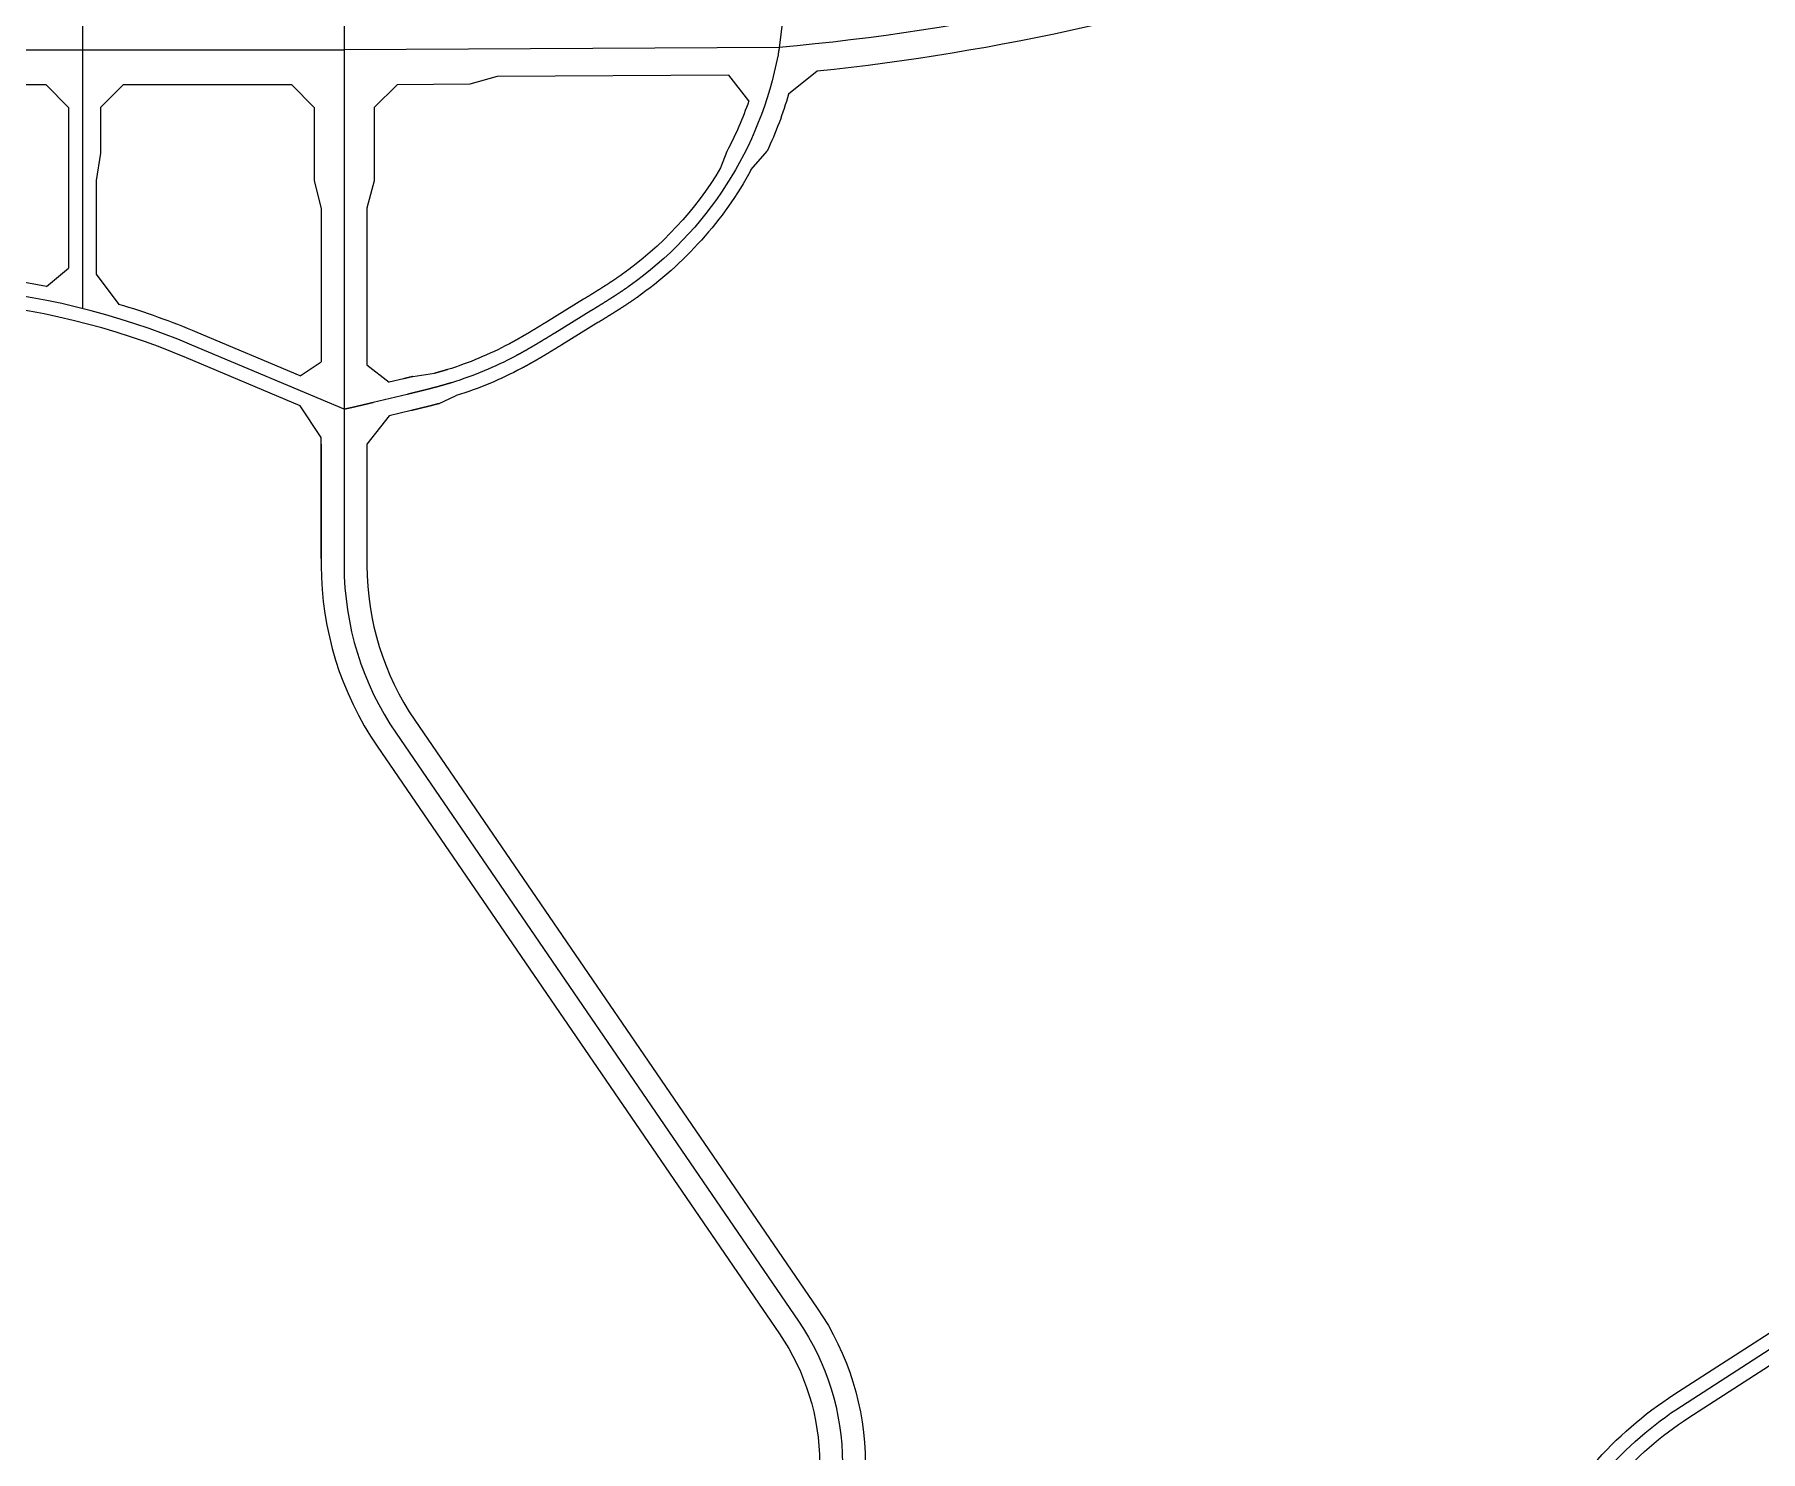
# Model space of a CAD drawing. Extents: x 529262 to 576451, y 2694391 to 2717535.
# Drawn here: x 546315 to 548202, y 2704258 to 2705808 of the extents above; entities that cross this region are included whole.
import ezdxf

# ---------------------------------------------------------------- set-up
doc = ezdxf.new("R2010")
doc.units = 0
doc.layers.add('RD-中线', color=40, linetype='Continuous')
doc.layers.add('RD-红线', color=7, linetype='Continuous')

msp = doc.modelspace()

# ---------------------------------------------------------------- linework, layer by layer
at = {"layer": 'RD-中线'}
for points in [[(546367.082, 2706527.547), (546367.082, 2706175.904), (546367.082, 2705507.959)], [(546653.356, 2706524.411), (546653.356, 2705790.904)], [(547176.882, 2706181.884), (547129.273, 2705793.327)], [(547129.318, 2705793.597), (546653.356, 2705790.904)], [(546653.356, 2705790.904), (546653.356, 2705397.686)]]:
    msp.add_lwpolyline(points, dxfattribs=at)
for points in [[(548144.66, 2706069.424), (547740.081, 2705926.495, -0.06275155), (547129.318, 2705793.597, -0.06275155)], [(543564.371, 2705708.936), (544167.597, 2705789.526, -0.02417681), (544196.076, 2705790.904), (546653.356, 2705790.904)], [(547129.318, 2705793.597, -0.00018227), (547129.26, 2705793.254, -0.00029513), (547129.167, 2705792.706, -0.00029898), (547129.074, 2705792.158, -0.00030284), (547128.979, 2705791.611, -0.0003067), (547128.884, 2705791.064, -0.00031056), (547128.789, 2705790.516, -0.00031442), (547128.692, 2705789.969, -0.00031828), (547128.595, 2705789.422, -0.00032213), (547128.497, 2705788.875, -0.00032599), (547128.399, 2705788.329, -0.00032985), (547128.3, 2705787.782, -0.00033371), (547128.2, 2705787.235, -0.00033757), (547128.099, 2705786.689, -0.00034142), (547127.998, 2705786.143, -0.00034528), (547127.896, 2705785.597, -0.19524661), (546965.188, 2705532.454, -0.00034528), (546964.734, 2705532.135, -0.00034142), (546964.279, 2705531.816, -0.00033757), (546963.824, 2705531.497, -0.00033371), (546963.369, 2705531.179, -0.00032985), (546962.912, 2705530.862, -0.00032599), (546962.456, 2705530.545, -0.00032213), (546961.999, 2705530.229, -0.00031828), (546961.542, 2705529.914, -0.00031442), (546961.084, 2705529.599, -0.00031056), (546960.626, 2705529.285, -0.0003067), (546960.168, 2705528.971, -0.00030284), (546959.709, 2705528.658, -0.00029898), (546959.25, 2705528.345, -0.00029513), (546958.79, 2705528.033, -0.00029127), (546958.33, 2705527.721, -0.00028741), (546957.87, 2705527.41, -0.00028355), (546957.409, 2705527.1, -0.00027969), (546956.948, 2705526.79, -0.00027584), (546956.487, 2705526.48, -0.00027198), (546956.025, 2705526.171, -0.00026812), (546955.563, 2705525.863, -0.00026426), (546955.1, 2705525.555, -0.0002604), (546954.638, 2705525.247, -0.00025654), (546954.175, 2705524.94, -0.00025269), (546953.711, 2705524.634, -0.00024883), (546953.248, 2705524.328, -0.00024497), (546952.784, 2705524.022, -0.00024111), (546952.32, 2705523.717, -0.00023725), (546951.855, 2705523.412, -0.00023339), (546951.39, 2705523.108, -0.00022954), (546950.925, 2705522.804, -0.00022568), (546950.46, 2705522.501, -0.00022182), (546949.994, 2705522.198, -0.00021796), (546949.528, 2705521.895, -0.0002141), (546949.062, 2705521.593, -0.00021024), (546948.596, 2705521.291, -0.00020639), (546948.129, 2705520.99, -0.00020253), (546947.662, 2705520.688, -0.00019867), (546947.195, 2705520.388, -0.00019481), (546946.727, 2705520.088, -0.00019095), (546946.26, 2705519.788, -0.00018709), (546945.792, 2705519.488, -0.00018324), (546945.324, 2705519.189, -0.00017938), (546944.856, 2705518.89, -0.00017552), (546944.387, 2705518.591, -0.00017166), (546943.918, 2705518.293, -0.0001678), (546943.449, 2705517.995, -0.00016394), (546942.98, 2705517.698, -0.00016008), (546942.511, 2705517.4, -0.00015623), (546942.042, 2705517.103, -0.00015237), (546941.572, 2705516.807, -0.00014851), (546941.102, 2705516.51, -0.00014465), (546940.632, 2705516.214, -0.00014079), (546940.162, 2705515.918, -0.00013693), (546939.691, 2705515.622, -0.00013307), (546939.221, 2705515.327, -0.00012922), (546938.75, 2705515.032, -0.00012536), (546938.279, 2705514.737, -0.0001215), (546937.808, 2705514.442, -0.00011764), (546937.337, 2705514.148, -0.00011378), (546936.866, 2705513.854, -0.00010992), (546936.395, 2705513.56, -0.00010606), (546935.923, 2705513.266, -0.0001022), (546935.451, 2705512.972, -0.00009834), (546934.98, 2705512.679, -0.00009448), (546934.508, 2705512.386, -0.00009062), (546934.036, 2705512.093, -0.00008676), (546933.564, 2705511.8, -0.0000829), (546933.092, 2705511.507, -0.00007904), (546932.619, 2705511.214, -0.00007518), (546932.147, 2705510.922, -0.00007132), (546931.675, 2705510.63, -0.00006746), (546931.202, 2705510.338, -0.0000636), (546930.729, 2705510.046, -0.00005974), (546930.257, 2705509.754, -0.00005587), (546929.784, 2705509.462, -0.00005201), (546929.311, 2705509.17, -0.00004815), (546928.838, 2705508.878, -0.00004428), (546928.365, 2705508.587, -0.00004042), (546927.892, 2705508.295, -0.00003655), (546927.419, 2705508.004, -0.00003268), (546926.946, 2705507.713, -0.00002881), (546926.473, 2705507.422, -0.00002493), (546926, 2705507.13, -0.00002104), (546925.527, 2705506.839, -0.00001715), (546925.054, 2705506.548, -0.00001323), (546924.581, 2705506.257, -0.00000926), (546924.107, 2705505.966, -0.00000514), (546923.634, 2705505.675), (546923.161, 2705505.384), (546883.771, 2705481.158), (546883.298, 2705480.867, -0.00000514), (546882.825, 2705480.576, -0.00000926), (546882.352, 2705480.285, -0.00001323), (546881.878, 2705479.994, -0.00001715), (546881.405, 2705479.703, -0.00002104), (546880.932, 2705479.412, -0.00002493), (546880.459, 2705479.121, -0.00002881), (546879.985, 2705478.831, -0.00003268), (546879.512, 2705478.54, -0.00003655), (546879.038, 2705478.249, -0.00004042), (546878.565, 2705477.959, -0.00004428), (546878.091, 2705477.668, -0.00004815), (546877.618, 2705477.377, -0.00005201), (546877.144, 2705477.087, -0.00005587), (546876.671, 2705476.797, -0.00005974), (546876.197, 2705476.507, -0.0000636), (546875.723, 2705476.217, -0.00006746), (546875.249, 2705475.927, -0.00007132), (546874.775, 2705475.637, -0.00007518), (546874.301, 2705475.347, -0.00007904), (546873.827, 2705475.058, -0.0000829), (546873.353, 2705474.768, -0.00008676), (546872.878, 2705474.479, -0.00009062), (546872.404, 2705474.19, -0.00009448), (546871.929, 2705473.901, -0.00009834), (546871.455, 2705473.613, -0.0001022), (546870.98, 2705473.324, -0.00010606), (546870.505, 2705473.036, -0.00010992), (546870.03, 2705472.748, -0.00011378), (546869.555, 2705472.46, -0.00011764), (546869.079, 2705472.172, -0.0001215), (546868.604, 2705471.885, -0.00012536), (546868.128, 2705471.598, -0.00012922), (546867.653, 2705471.311, -0.00013307), (546867.177, 2705471.024, -0.00013693), (546866.701, 2705470.738, -0.00014079), (546866.225, 2705470.452, -0.00014465), (546865.748, 2705470.166, -0.00014851), (546865.272, 2705469.88, -0.00015237), (546864.795, 2705469.595, -0.00015623), (546864.318, 2705469.31, -0.00016008), (546863.841, 2705469.025, -0.00016394), (546863.364, 2705468.741, -0.0001678), (546862.886, 2705468.456, -0.00017166), (546862.409, 2705468.173, -0.00017552), (546861.931, 2705467.889, -0.00017938), (546861.453, 2705467.606, -0.00018324), (546860.975, 2705467.323, -0.00018709), (546860.496, 2705467.041, -0.00019095), (546860.018, 2705466.759, -0.00019481), (546859.539, 2705466.477, -0.00019867), (546859.06, 2705466.196, -0.00020253), (546858.58, 2705465.915, -0.00020639), (546858.101, 2705465.635, -0.00021024), (546857.621, 2705465.354, -0.0002141), (546857.141, 2705465.075, -0.00021796), (546856.661, 2705464.795, -0.00022182), (546856.18, 2705464.517, -0.00022568), (546855.7, 2705464.238, -0.00022954), (546855.219, 2705463.96, -0.00023339), (546854.737, 2705463.683, -0.00023725), (546854.256, 2705463.405, -0.00024111), (546853.774, 2705463.129, -0.00024497), (546853.292, 2705462.853, -0.00024883), (546852.81, 2705462.577, -0.00025269), (546852.327, 2705462.302, -0.00025654), (546851.844, 2705462.027, -0.0002604), (546851.361, 2705461.753, -0.00026426), (546850.878, 2705461.479, -0.00026812), (546850.394, 2705461.206, -0.00027198), (546849.91, 2705460.933, -0.00027584), (546849.426, 2705460.661, -0.00027969), (546848.941, 2705460.389, -0.00028355), (546848.456, 2705460.118, -0.00028741), (546847.971, 2705459.848, -0.00029127), (546847.485, 2705459.578, -0.00029513), (546846.999, 2705459.308, -0.00029898), (546846.513, 2705459.04, -0.00030284), (546846.027, 2705458.771, -0.0003067), (546845.54, 2705458.504, -0.00031056), (546845.053, 2705458.237, -0.00031442), (546844.565, 2705457.97, -0.00031828), (546844.077, 2705457.705, -0.00032213), (546843.589, 2705457.439, -0.00032599), (546843.101, 2705457.175, -0.00032985), (546842.612, 2705456.911, -0.00033371), (546842.123, 2705456.648, -0.00033757), (546841.633, 2705456.385, -0.00034142), (546841.143, 2705456.123, -0.00034528), (546840.653, 2705455.862, -0.04742351), (546770.749, 2705426.791, -0.00034528), (546770.218, 2705426.627, -0.00034142), (546769.687, 2705426.465, -0.00033757), (546769.156, 2705426.303, -0.00033371), (546768.624, 2705426.141, -0.00032985), (546768.092, 2705425.981, -0.00032599), (546767.56, 2705425.821, -0.00032213), (546767.028, 2705425.662, -0.00031828), (546766.496, 2705425.503, -0.00031442), (546765.963, 2705425.345, -0.00031056), (546765.43, 2705425.188, -0.0003067), (546764.897, 2705425.031, -0.00030284), (546764.364, 2705424.876, -0.00029898), (546763.83, 2705424.72, -0.00029513), (546763.297, 2705424.566, -0.00029127), (546762.763, 2705424.412, -0.00028741), (546762.229, 2705424.258, -0.00028355), (546761.695, 2705424.106, -0.00027969), (546761.161, 2705423.954, -0.00027584), (546760.626, 2705423.802, -0.00027198), (546760.091, 2705423.651, -0.00026812), (546759.557, 2705423.501, -0.00026426), (546759.022, 2705423.351, -0.0002604), (546758.486, 2705423.202, -0.00025654), (546757.951, 2705423.053, -0.00025269), (546757.416, 2705422.905, -0.00024883), (546756.88, 2705422.757, -0.00024497), (546756.344, 2705422.61, -0.00024111), (546755.809, 2705422.463, -0.00023725), (546755.273, 2705422.317, -0.00023339), (546754.736, 2705422.172, -0.00022954), (546754.2, 2705422.027, -0.00022568), (546753.664, 2705421.882, -0.00022182), (546753.127, 2705421.738, -0.00021796), (546752.59, 2705421.595, -0.0002141), (546752.054, 2705421.451, -0.00021024), (546751.517, 2705421.309, -0.00020639), (546750.98, 2705421.166, -0.00020253), (546750.443, 2705421.025, -0.00019867), (546749.905, 2705420.883, -0.00019481), (546749.368, 2705420.742, -0.00019095), (546748.83, 2705420.602, -0.00018709), (546748.293, 2705420.462, -0.00018324), (546747.755, 2705420.322, -0.00017938), (546747.217, 2705420.183, -0.00017552), (546746.679, 2705420.044, -0.00017166), (546746.141, 2705419.905, -0.0001678), (546745.603, 2705419.767, -0.00016394), (546745.065, 2705419.629, -0.00016008), (546744.527, 2705419.491, -0.00015623), (546743.989, 2705419.354, -0.00015237), (546743.45, 2705419.217, -0.00014851), (546742.912, 2705419.081, -0.00014465), (546742.373, 2705418.945, -0.00014079), (546741.834, 2705418.809, -0.00013693), (546741.296, 2705418.673, -0.00013307), (546740.757, 2705418.538, -0.00012922), (546740.218, 2705418.403, -0.00012536), (546739.679, 2705418.268, -0.0001215), (546739.14, 2705418.134, -0.00011764), (546738.601, 2705417.999, -0.00011378), (546738.062, 2705417.865, -0.00010992), (546737.522, 2705417.732, -0.00010606), (546736.983, 2705417.598, -0.0001022), (546736.444, 2705417.465, -0.00009834), (546735.904, 2705417.332, -0.00009448), (546735.365, 2705417.199, -0.00009062), (546734.826, 2705417.066, -0.00008676), (546734.286, 2705416.934, -0.0000829), (546733.746, 2705416.802, -0.00007904), (546733.207, 2705416.669, -0.00007518), (546732.667, 2705416.538, -0.00007132), (546732.127, 2705416.406, -0.00006746), (546731.588, 2705416.274, -0.0000636), (546731.048, 2705416.143, -0.00005974), (546730.508, 2705416.011, -0.00005587), (546729.968, 2705415.88, -0.00005201), (546729.428, 2705415.749, -0.00004815), (546728.889, 2705415.618, -0.00004428), (546728.349, 2705415.487, -0.00004042), (546727.809, 2705415.356, -0.00003655), (546727.269, 2705415.226, -0.00003268), (546726.729, 2705415.095, -0.00002881), (546726.189, 2705414.964, -0.00002493), (546725.649, 2705414.834, -0.00002104), (546725.109, 2705414.703, -0.00001715), (546724.569, 2705414.573, -0.00001323), (546724.029, 2705414.442, -0.00000926), (546723.489, 2705414.312, -0.00000514), (546722.949, 2705414.182), (546722.409, 2705414.051), (546685.283, 2705405.09), (546684.743, 2705404.96, -0.00000514), (546684.203, 2705404.83, -0.00000926), (546683.663, 2705404.699, -0.00001323), (546683.123, 2705404.569, -0.00001715), (546682.583, 2705404.439, -0.00002104), (546682.043, 2705404.309, -0.00002493), (546681.503, 2705404.178, -0.00002881), (546680.963, 2705404.048, -0.00003268), (546680.423, 2705403.918, -0.00003655), (546679.883, 2705403.788, -0.00004042), (546679.342, 2705403.658, -0.00004428), (546678.802, 2705403.529, -0.00004815), (546678.262, 2705403.399, -0.00005201), (546677.722, 2705403.269, -0.00005587), (546677.182, 2705403.14, -0.00005974), (546676.641, 2705403.01, -0.0000636), (546676.101, 2705402.881, -0.00006746), (546675.561, 2705402.752, -0.00007132), (546675.02, 2705402.623, -0.00007518), (546674.48, 2705402.494, -0.00007904), (546673.939, 2705402.366, -0.0000829), (546673.399, 2705402.237, -0.00008676), (546672.858, 2705402.109, -0.00009062), (546672.318, 2705401.981, -0.00009448), (546671.777, 2705401.853, -0.00009834), (546671.236, 2705401.726, -0.0001022), (546670.696, 2705401.598, -0.00010606), (546670.155, 2705401.471, -0.00010992), (546669.614, 2705401.344, -0.00011378), (546669.073, 2705401.217, -0.00011764), (546668.532, 2705401.091, -0.0001215), (546667.991, 2705400.965, -0.00012536), (546667.45, 2705400.839, -0.00012922), (546666.909, 2705400.713, -0.00013307), (546666.368, 2705400.588, -0.00013693), (546665.826, 2705400.463, -0.00014079), (546665.285, 2705400.338, -0.00014465), (546664.743, 2705400.213, -0.00014851), (546664.202, 2705400.089, -0.00015237), (546663.66, 2705399.965, -0.00015623), (546663.119, 2705399.842, -0.00016008), (546662.577, 2705399.719, -0.00016394), (546662.035, 2705399.596, -0.0001678), (546661.493, 2705399.473, -0.00017166), (546660.951, 2705399.351, -0.00017552), (546660.409, 2705399.23, -0.00017938), (546659.867, 2705399.108, -0.00018324), (546659.325, 2705398.987, -0.00018709), (546658.783, 2705398.867, -0.00019095), (546658.24, 2705398.747, -0.00019481), (546657.698, 2705398.627, -0.00019867), (546657.155, 2705398.508, -0.00020253), (546656.612, 2705398.389, -0.00020639), (546656.07, 2705398.27, -0.00021024), (546655.527, 2705398.152, -0.0002141), (546654.984, 2705398.035, -0.00021796), (546654.441, 2705397.918, -0.00022182), (546653.897, 2705397.801, -0.00022483), (546653.356, 2705397.686)], [(546653.356, 2705397.686), (546486.795, 2705467.962, 0.16263704), (545967.082, 2705507.959, 0.00236721), (545967.082, 2705507.959)], [(546653.356, 2705397.686), (546653.356, 2705226.881, 0.15117195), (546710.148, 2705043.334), (547150.233, 2704400.263, -0.15117195), (547198.288, 2704244.953), (547198.288, 2703942.826)]]:
    msp.add_lwpolyline(points, format="xyb", dxfattribs=at)
at = {"layer": 'RD-中线', "linetype": 'Continuous', "ltscale": 100}
msp.add_lwpolyline([(547195.315, 2703903.002, 0.09217818), (547323.155, 2703908.6), (547745.167, 2704006.34, 0.15839836), (547930.517, 2704117.893), (548030.767, 2704233.393, -0.07075812), (548115.851, 2704307.22), (548302.596, 2704427.817, 0.12465263), (548436.374, 2704571.6), (548578.06, 2704830.128, -0.18105272), (548684.304, 2704921.676), (548868.67, 2704989.603)], format="xyb", dxfattribs=at)
at = {"layer": 'RD-红线'}
for points in [[(548005.221, 2705988.346), (547750.074, 2705898.208, -0.05888072), (547170.837, 2705767.481, -0.05888072)], [(547095.984, 2705735.136), (547074.09, 2705763.284, 0.50830298)], [(547170.837, 2705767.481), (547139.512, 2705742.56, 0.31035008)], [(547095.984, 2705735.136, -0.03948768), (547071.953, 2705679.893)], [(547139.485, 2705742.567, -0.03957708), (547116.018, 2705680.257)], [(547065.132, 2705661.724, -0.10479371), (546956.548, 2705544.716, -0.00034528), (546956.11, 2705544.408, -0.00034142), (546955.672, 2705544.1, -0.00033757), (546955.234, 2705543.794, -0.00033371), (546954.794, 2705543.487, -0.00032985), (546954.355, 2705543.181, -0.00032599), (546953.914, 2705542.876, -0.00032213), (546953.473, 2705542.571, -0.00031828), (546953.032, 2705542.266, -0.00031442), (546952.59, 2705541.962, -0.00031056), (546952.147, 2705541.658, -0.0003067), (546951.704, 2705541.355, -0.00030284), (546951.26, 2705541.052, -0.00029898), (546950.815, 2705540.749, -0.00029513), (546950.37, 2705540.447, -0.00029127), (546949.925, 2705540.145, -0.00028741), (546949.479, 2705539.844, -0.00028355), (546949.032, 2705539.543, -0.00027969), (546948.585, 2705539.242, -0.00027584), (546948.138, 2705538.942, -0.00027198), (546947.689, 2705538.642, -0.00026812), (546947.241, 2705538.343, -0.00026426), (546946.792, 2705538.043, -0.0002604), (546946.342, 2705537.744, -0.00025654), (546945.892, 2705537.446, -0.00025269), (546945.441, 2705537.148, -0.00024883), (546944.99, 2705536.85, -0.00024497), (546944.538, 2705536.552, -0.00024111), (546944.086, 2705536.255, -0.00023725), (546943.633, 2705535.958, -0.00023339), (546943.18, 2705535.662, -0.00022954), (546942.727, 2705535.365, -0.00022568), (546942.273, 2705535.069, -0.00022182), (546941.818, 2705534.774, -0.00021796), (546941.363, 2705534.478, -0.0002141), (546940.908, 2705534.183, -0.00021024), (546940.452, 2705533.888, -0.00020639), (546939.996, 2705533.593, -0.00020253), (546939.539, 2705533.299, -0.00019867), (546939.082, 2705533.005, -0.00019481), (546938.624, 2705532.711, -0.00019095), (546938.166, 2705532.417, -0.00018709), (546937.708, 2705532.123, -0.00018324), (546937.249, 2705531.83, -0.00017938), (546936.79, 2705531.537, -0.00017552), (546936.33, 2705531.244, -0.00017166), (546935.87, 2705530.951, -0.0001678), (546935.41, 2705530.659, -0.00016394), (546934.949, 2705530.366, -0.00016008), (546934.488, 2705530.074, -0.00015623), (546934.026, 2705529.782, -0.00015237), (546933.564, 2705529.49, -0.00014851), (546933.102, 2705529.199, -0.00014465), (546932.639, 2705528.907, -0.00014079), (546932.176, 2705528.616, -0.00013693), (546931.713, 2705528.325, -0.00013307), (546931.249, 2705528.033, -0.00012922), (546930.785, 2705527.742, -0.00012536), (546930.321, 2705527.451, -0.0001215), (546929.856, 2705527.161, -0.00011764), (546929.391, 2705526.87, -0.00011378), (546928.925, 2705526.579, -0.00010992), (546928.459, 2705526.289, -0.00010606), (546927.993, 2705525.998, -0.0001022), (546927.527, 2705525.708, -0.00009834), (546927.06, 2705525.418, -0.00009448), (546926.593, 2705525.128, -0.00009062), (546926.126, 2705524.837, -0.00008676), (546925.658, 2705524.547, -0.0000829), (546925.19, 2705524.257, -0.00007904), (546924.722, 2705523.967, -0.00007518), (546924.253, 2705523.677, -0.00007132), (546923.784, 2705523.387, -0.00006746), (546923.315, 2705523.097, -0.0000636), (546922.846, 2705522.807, -0.00005974), (546922.376, 2705522.517, -0.00005587), (546921.907, 2705522.227, -0.00005201), (546921.436, 2705521.937, -0.00004815), (546920.966, 2705521.647, -0.00004428), (546920.495, 2705521.357, -0.00004042), (546920.024, 2705521.066, -0.00003655), (546919.553, 2705520.776, -0.00003268), (546919.082, 2705520.486, -0.00002881), (546918.61, 2705520.196, -0.00002493), (546918.138, 2705519.905, -0.00002104), (546917.666, 2705519.615, -0.00001715), (546917.194, 2705519.324, -0.00001323), (546916.722, 2705519.033, -0.00000926), (546916.249, 2705518.743, -0.00000514), (546915.776, 2705518.452), (546915.303, 2705518.161), (546875.913, 2705493.935), (546875.44, 2705493.644, -0.00000514), (546874.967, 2705493.353, -0.00000926), (546874.494, 2705493.063, -0.00001323), (546874.022, 2705492.772, -0.00001715), (546873.55, 2705492.482, -0.00002104), (546873.077, 2705492.191, -0.00002493), (546872.605, 2705491.901, -0.00002881), (546872.133, 2705491.611, -0.00003268), (546871.662, 2705491.322, -0.00003655), (546871.19, 2705491.032, -0.00004042), (546870.719, 2705490.743, -0.00004428), (546870.248, 2705490.454, -0.00004815), (546869.776, 2705490.165, -0.00005201), (546869.305, 2705489.876, -0.00005587), (546868.835, 2705489.587, -0.00005974), (546868.364, 2705489.299, -0.0000636), (546867.893, 2705489.011, -0.00006746), (546867.423, 2705488.723, -0.00007132), (546866.953, 2705488.436, -0.00007518), (546866.482, 2705488.148, -0.00007904), (546866.012, 2705487.861, -0.0000829), (546865.542, 2705487.575, -0.00008676), (546865.072, 2705487.288, -0.00009062), (546864.603, 2705487.002, -0.00009448), (546864.133, 2705486.716, -0.00009834), (546863.663, 2705486.43, -0.0001022), (546863.194, 2705486.145, -0.00010606), (546862.724, 2705485.86, -0.00010992), (546862.255, 2705485.575, -0.00011378), (546861.785, 2705485.291, -0.00011764), (546861.316, 2705485.007, -0.0001215), (546860.847, 2705484.724, -0.00012536), (546860.378, 2705484.44, -0.00012922), (546859.909, 2705484.157, -0.00013307), (546859.44, 2705483.875, -0.00013693), (546858.971, 2705483.593, -0.00014079), (546858.502, 2705483.311, -0.00014465), (546858.033, 2705483.029, -0.00014851), (546857.564, 2705482.748, -0.00015237), (546857.095, 2705482.468, -0.00015623), (546856.626, 2705482.187, -0.00016008), (546856.158, 2705481.908, -0.00016394), (546855.689, 2705481.628, -0.0001678), (546855.22, 2705481.349, -0.00017166), (546854.751, 2705481.071, -0.00017552), (546854.283, 2705480.793, -0.00017938), (546853.814, 2705480.515, -0.00018324), (546853.345, 2705480.238, -0.00018709), (546852.876, 2705479.961, -0.00019095), (546852.407, 2705479.685, -0.00019481), (546851.939, 2705479.409, -0.00019867), (546851.47, 2705479.134, -0.00020253), (546851.001, 2705478.859, -0.00020639), (546850.532, 2705478.585, -0.00021024), (546850.063, 2705478.311, -0.0002141), (546849.594, 2705478.038, -0.00021796), (546849.126, 2705477.765, -0.00022182), (546848.657, 2705477.493, -0.00022568), (546848.188, 2705477.221, -0.00022954), (546847.718, 2705476.95, -0.00023339), (546847.249, 2705476.68, -0.00023725), (546846.78, 2705476.41, -0.00024111), (546846.311, 2705476.14, -0.00024497), (546845.842, 2705475.871, -0.00024883), (546845.372, 2705475.603, -0.00025269), (546844.903, 2705475.335, -0.00025654), (546844.433, 2705475.068, -0.0002604), (546843.964, 2705474.802, -0.00026426), (546843.494, 2705474.536, -0.00026812), (546843.024, 2705474.271, -0.00027198), (546842.555, 2705474.006, -0.00027584), (546842.085, 2705473.742, -0.00027969), (546841.615, 2705473.478, -0.00028355), (546841.145, 2705473.216, -0.00028741), (546840.674, 2705472.954, -0.00029127), (546840.204, 2705472.692, -0.00029513), (546839.734, 2705472.431, -0.00029898), (546839.263, 2705472.171, -0.00030284), (546838.793, 2705471.912, -0.0003067), (546838.322, 2705471.653, -0.00031056), (546837.851, 2705471.395, -0.00031442), (546837.38, 2705471.138, -0.00031828), (546836.909, 2705470.881, -0.00032213), (546836.438, 2705470.625, -0.00032599), (546835.967, 2705470.37, -0.00032985), (546835.495, 2705470.115, -0.00033371), (546835.024, 2705469.861, -0.00033757), (546834.552, 2705469.608, -0.00034142), (546834.08, 2705469.356, -0.00034528), (546833.608, 2705469.105, -0.04742351), (546766.326, 2705441.124, -0.00034528), (546765.815, 2705440.966, -0.00034142), (546765.303, 2705440.81, -0.00033757), (546764.791, 2705440.654, -0.00033371), (546764.279, 2705440.498, -0.00032985), (546763.766, 2705440.343, -0.00032599), (546763.253, 2705440.189, -0.00032213), (546762.739, 2705440.035, -0.00031828), (546762.225, 2705439.882, -0.00031442), (546761.71, 2705439.73, -0.00031056), (546761.195, 2705439.578, -0.0003067), (546760.68, 2705439.426, -0.00030284), (546760.164, 2705439.276, -0.00029898), (546759.648, 2705439.125, -0.00029513), (546759.131, 2705438.976, -0.00029127), (546758.614, 2705438.827, -0.00028741), (546758.097, 2705438.678, -0.00028355), (546757.579, 2705438.53, -0.00027969), (546757.061, 2705438.382, -0.00027584), (546756.542, 2705438.235, -0.00027198), (546756.023, 2705438.089, -0.00026812), (546755.504, 2705437.943, -0.00026426), (546754.984, 2705437.797, -0.0002604), (546754.464, 2705437.652, -0.00025654), (546753.944, 2705437.508, -0.00025269), (546753.423, 2705437.364, -0.00024883), (546752.902, 2705437.22, -0.00024497), (546752.38, 2705437.077)], [(547098.665, 2705659.912, -0.11434579), (546973.829, 2705520.193, -0.00034528), (546973.358, 2705519.862, -0.00034142), (546972.886, 2705519.531, -0.00033757), (546972.415, 2705519.201, -0.00033371), (546971.943, 2705518.871, -0.00032985), (546971.47, 2705518.543, -0.00032599), (546970.998, 2705518.215, -0.00032213), (546970.525, 2705517.888, -0.00031828), (546970.052, 2705517.562, -0.00031442), (546969.579, 2705517.236, -0.00031056), (546969.105, 2705516.911, -0.0003067), (546968.632, 2705516.587, -0.00030284), (546968.158, 2705516.263, -0.00029898), (546967.684, 2705515.941, -0.00029513), (546967.209, 2705515.619, -0.00029127), (546966.735, 2705515.297, -0.00028741), (546966.26, 2705514.977, -0.00028355), (546965.786, 2705514.657, -0.00027969), (546965.311, 2705514.337, -0.00027584), (546964.836, 2705514.019, -0.00027198), (546964.36, 2705513.701, -0.00026812), (546963.885, 2705513.383, -0.00026426), (546963.409, 2705513.066, -0.0002604), (546962.934, 2705512.75, -0.00025654), (546962.458, 2705512.435, -0.00025269), (546961.982, 2705512.12, -0.00024883), (546961.506, 2705511.805, -0.00024497), (546961.029, 2705511.492, -0.00024111), (546960.553, 2705511.179, -0.00023725), (546960.077, 2705510.866, -0.00023339), (546959.6, 2705510.554, -0.00022954), (546959.124, 2705510.243, -0.00022568), (546958.647, 2705509.932, -0.00022182), (546958.17, 2705509.622, -0.00021796), (546957.693, 2705509.312, -0.0002141), (546957.216, 2705509.003, -0.00021024), (546956.739, 2705508.694, -0.00020639), (546956.262, 2705508.386, -0.00020253), (546955.785, 2705508.078, -0.00019867), (546955.308, 2705507.771, -0.00019481), (546954.831, 2705507.465, -0.00019095), (546954.353, 2705507.158, -0.00018709), (546953.876, 2705506.853, -0.00018324), (546953.399, 2705506.548, -0.00017938), (546952.921, 2705506.243, -0.00017552), (546952.444, 2705505.939, -0.00017166), (546951.966, 2705505.635, -0.0001678), (546951.489, 2705505.332, -0.00016394), (546951.012, 2705505.029, -0.00016008), (546950.534, 2705504.726, -0.00015623), (546950.057, 2705504.424, -0.00015237), (546949.579, 2705504.123, -0.00014851), (546949.102, 2705503.821, -0.00014465), (546948.625, 2705503.521, -0.00014079), (546948.147, 2705503.22, -0.00013693), (546947.67, 2705502.92, -0.00013307), (546947.193, 2705502.621, -0.00012922), (546946.715, 2705502.321, -0.00012536), (546946.238, 2705502.023, -0.0001215), (546945.761, 2705501.724, -0.00011764), (546945.284, 2705501.426, -0.00011378), (546944.807, 2705501.128, -0.00010992), (546944.33, 2705500.831, -0.00010606), (546943.853, 2705500.533, -0.0001022), (546943.376, 2705500.237, -0.00009834), (546942.899, 2705499.94, -0.00009448), (546942.423, 2705499.644, -0.00009062), (546941.946, 2705499.348, -0.00008676), (546941.47, 2705499.052, -0.0000829), (546940.993, 2705498.757, -0.00007904), (546940.517, 2705498.462, -0.00007518), (546940.041, 2705498.167, -0.00007132), (546939.565, 2705497.872, -0.00006746), (546939.089, 2705497.578, -0.0000636), (546938.613, 2705497.284, -0.00005974), (546938.137, 2705496.99, -0.00005587), (546937.661, 2705496.697, -0.00005201), (546937.186, 2705496.403, -0.00004815), (546936.711, 2705496.11, -0.00004428), (546936.235, 2705495.817, -0.00004042), (546935.76, 2705495.525, -0.00003655), (546935.285, 2705495.232, -0.00003268), (546934.811, 2705494.94, -0.00002881), (546934.336, 2705494.648, -0.00002493), (546933.862, 2705494.356, -0.00002104), (546933.387, 2705494.064, -0.00001715), (546932.913, 2705493.772, -0.00001323), (546932.44, 2705493.481, -0.00000926), (546931.966, 2705493.189, -0.00000514), (546931.492, 2705492.898), (546931.019, 2705492.607), (546891.629, 2705468.381), (546891.156, 2705468.09, -0.00000514), (546890.683, 2705467.799, -0.00000926), (546890.209, 2705467.508, -0.00001323), (546889.735, 2705467.216, -0.00001715), (546889.261, 2705466.925, -0.00002104), (546888.786, 2705466.633, -0.00002493), (546888.312, 2705466.342, -0.00002881), (546887.837, 2705466.05, -0.00003268), (546887.362, 2705465.758, -0.00003655), (546886.887, 2705465.466, -0.00004042), (546886.411, 2705465.174, -0.00004428), (546885.935, 2705464.882, -0.00004815), (546885.459, 2705464.59, -0.00005201), (546884.983, 2705464.298, -0.00005587), (546884.507, 2705464.006, -0.00005974), (546884.03, 2705463.714, -0.0000636), (546883.553, 2705463.422, -0.00006746), (546883.075, 2705463.13, -0.00007132), (546882.598, 2705462.838, -0.00007518), (546882.12, 2705462.546, -0.00007904), (546881.641, 2705462.254, -0.0000829), (546881.163, 2705461.962, -0.00008676), (546880.684, 2705461.67, -0.00009062), (546880.205, 2705461.378, -0.00009448), (546879.726, 2705461.087, -0.00009834), (546879.246, 2705460.795, -0.0001022), (546878.766, 2705460.503, -0.00010606), (546878.286, 2705460.212, -0.00010992), (546877.805, 2705459.92, -0.00011378), (546877.324, 2705459.629, -0.00011764), (546876.843, 2705459.338, -0.0001215), (546876.361, 2705459.046, -0.00012536), (546875.879, 2705458.755, -0.00012922), (546875.396, 2705458.464, -0.00013307), (546874.914, 2705458.174, -0.00013693), (546874.431, 2705457.883, -0.00014079), (546873.947, 2705457.592, -0.00014465), (546873.463, 2705457.302, -0.00014851), (546872.979, 2705457.012, -0.00015237), (546872.495, 2705456.722, -0.00015623), (546872.01, 2705456.432, -0.00016008), (546871.525, 2705456.142, -0.00016394), (546871.039, 2705455.853, -0.0001678), (546870.553, 2705455.564, -0.00017166), (546870.066, 2705455.275, -0.00017552), (546869.579, 2705454.986, -0.00017938), (546869.092, 2705454.697, -0.00018324), (546868.605, 2705454.409, -0.00018709), (546868.116, 2705454.121, -0.00019095), (546867.628, 2705453.833, -0.00019481), (546867.139, 2705453.545, -0.00019867), (546866.65, 2705453.258, -0.00020253), (546866.16, 2705452.971, -0.00020639), (546865.67, 2705452.684, -0.00021024), (546865.179, 2705452.398, -0.0002141), (546864.688, 2705452.111, -0.00021796), (546864.196, 2705451.826, -0.00022182), (546863.704, 2705451.54, -0.00022568), (546863.212, 2705451.255, -0.00022954), (546862.719, 2705450.97, -0.00023339), (546862.226, 2705450.685, -0.00023725), (546861.732, 2705450.401, -0.00024111), (546861.237, 2705450.117, -0.00024497), (546860.743, 2705449.834, -0.00024883), (546860.247, 2705449.551, -0.00025269), (546859.752, 2705449.268, -0.00025654), (546859.255, 2705448.986, -0.0002604), (546858.759, 2705448.704, -0.00026426), (546858.261, 2705448.422, -0.00026812), (546857.764, 2705448.141, -0.00027198), (546857.265, 2705447.86, -0.00027584), (546856.767, 2705447.58, -0.00027969), (546856.267, 2705447.3, -0.00028355), (546855.768, 2705447.021, -0.00028741), (546855.267, 2705446.742, -0.00029127), (546854.766, 2705446.463, -0.00029513), (546854.265, 2705446.185, -0.00029898), (546853.763, 2705445.908, -0.00030284), (546853.261, 2705445.631, -0.0003067), (546852.758, 2705445.355, -0.00031056), (546852.254, 2705445.079, -0.00031442), (546851.75, 2705444.803, -0.00031828), (546851.246, 2705444.528, -0.00032213), (546850.74, 2705444.254, -0.00032599), (546850.235, 2705443.98, -0.00032985), (546849.728, 2705443.707, -0.00033371), (546849.221, 2705443.434, -0.00033757), (546848.714, 2705443.162, -0.00034142), (546848.206, 2705442.89, -0.00034528), (546847.697, 2705442.619, -0.04742351), (546776.02, 2705412.72, -0.00017264), (546775.745, 2705412.635)], [(546328.016, 2705532.039, 0.0969328), (546006.336, 2705532.075)], [(546628.356, 2705234.618), (546628.356, 2705366.954), (546605.322, 2705401.672), (546480.964, 2705454.142, 0.16263704), (545970.73, 2705493.409)], [(546492.626, 2705481.782, 0.02715591), (546407.082, 2705512.52)], [(546728.514, 2705433.538, -0.00007132), (546727.979, 2705433.407, -0.00006746), (546727.444, 2705433.276, -0.0000636), (546726.908, 2705433.146, -0.00005974), (546726.372, 2705433.016, -0.00005587), (546725.836, 2705432.885, -0.00005201), (546725.3, 2705432.755, -0.00004815), (546724.764, 2705432.625, -0.00004428), (546724.227, 2705432.495, -0.00004042), (546723.689, 2705432.365, -0.00003655), (546723.152, 2705432.234, -0.00003268), (546722.614, 2705432.104, -0.00002881), (546722.076, 2705431.974, -0.00002493), (546721.538, 2705431.844, -0.00002104), (546720.999, 2705431.714, -0.00001715), (546720.461, 2705431.584, -0.00001323), (546719.921, 2705431.454, -0.00000926), (546719.382, 2705431.323, -0.00000514), (546718.842, 2705431.193), (546718.302, 2705431.063), (546702.658, 2705427.287)], [(546756.751, 2705403.816, -0.00042954), (546756.197, 2705403.669, -0.00020639), (546755.645, 2705403.523, -0.00020253), (546755.094, 2705403.377, -0.00019867), (546754.543, 2705403.232, -0.00019481), (546753.991, 2705403.088, -0.00019095), (546753.44, 2705402.944, -0.00018709), (546752.89, 2705402.8, -0.00018324), (546752.339, 2705402.657, -0.00017938), (546751.788, 2705402.514, -0.00017552), (546751.238, 2705402.372, -0.00017166), (546750.688, 2705402.23, -0.0001678), (546750.138, 2705402.089, -0.00016394), (546749.588, 2705401.948, -0.00016008), (546749.039, 2705401.808, -0.00015623), (546748.489, 2705401.668, -0.00015237), (546747.94, 2705401.528, -0.00014851), (546747.391, 2705401.389, -0.00014465), (546746.842, 2705401.25, -0.00014079), (546746.294, 2705401.112, -0.00013693), (546745.745, 2705400.974, -0.00013307), (546745.197, 2705400.836, -0.00012922), (546744.649, 2705400.699, -0.00012536), (546744.101, 2705400.562, -0.0001215), (546743.553, 2705400.425, -0.00011764), (546743.006, 2705400.289, -0.00011378), (546742.459, 2705400.153, -0.00010992), (546741.912, 2705400.017, -0.00010606), (546741.365, 2705399.882, -0.0001022), (546740.818, 2705399.747, -0.00009834), (546740.272, 2705399.612, -0.00009448), (546739.726, 2705399.478, -0.00009062), (546739.18, 2705399.343, -0.00008676), (546738.634, 2705399.209, -0.0000829), (546738.089, 2705399.076, -0.00007904), (546737.544, 2705398.942, -0.00007518), (546736.999, 2705398.809, -0.00007132), (546736.454, 2705398.676, -0.00006746), (546735.909, 2705398.543, -0.0000636), (546735.365, 2705398.411, -0.00005974), (546734.821, 2705398.278, -0.00005587), (546734.277, 2705398.146, -0.00005201), (546733.734, 2705398.014, -0.00004815), (546733.19, 2705397.882, -0.00004428), (546732.647, 2705397.751, -0.00004042), (546732.104, 2705397.619, -0.00003655), (546731.562, 2705397.488, -0.00003268), (546731.02, 2705397.356, -0.00002881), (546730.477, 2705397.225, -0.00002493), (546729.936, 2705397.094, -0.00002104), (546729.394, 2705396.964, -0.00001715), (546728.853, 2705396.833, -0.00001323), (546728.312, 2705396.702, -0.00000926), (546727.771, 2705396.572, -0.00000514), (546727.231, 2705396.441), (546726.691, 2705396.311), (546702.59, 2705390.494)], [(546628.356, 2705359.592), (546628.356, 2705226.881, 0.15117195), (546689.517, 2705029.215), (547129.601, 2704386.144, -0.15117195), (547173.288, 2704244.953), (547173.288, 2703942.826)], [(546678.356, 2705359.592), (546678.356, 2705226.881, 0.15117195), (546730.78, 2705057.453), (547170.864, 2704414.382, -0.15117195), (547223.288, 2704244.953), (547223.288, 2703942.826)]]:
    msp.add_lwpolyline(points, format="xyb", dxfattribs=at)
for points in [[(547074.09, 2705763.284), (546820.899, 2705761.852)], [(546247.082, 2705752.904), (546327.082, 2705752.904)], [(546327.082, 2705752.904), (546352.082, 2705727.904)], [(546387.082, 2705727.904), (546412.082, 2705752.904)], [(546412.082, 2705752.904), (546595.764, 2705752.904)], [(546595.764, 2705752.904), (546620.764, 2705727.904)], [(546686.356, 2705727.699), (546711.356, 2705752.84)], [(546790.947, 2705753.29), (546711.356, 2705752.84)], [(546820.899, 2705761.852), (546790.947, 2705753.29)], [(546352.082, 2705727.904), (546352.082, 2705551.958)], [(546387.082, 2705727.904), (546387.082, 2705677.904)], [(546620.764, 2705727.904), (546620.764, 2705647.513)], [(546686.356, 2705727.699), (546686.356, 2705647.693)], [(546387.082, 2705677.904), (546382.082, 2705647.904)], [(547071.953, 2705679.894), (547065.132, 2705661.724)], [(547098.665, 2705659.912), (547116.018, 2705680.257)], [(546382.082, 2705647.904), (546382.082, 2705545.419)], [(546620.764, 2705647.513), (546628.356, 2705617.529)], [(546686.356, 2705647.693), (546678.356, 2705617.696)], [(546628.356, 2705617.534), (546628.356, 2705449.515)], [(546678.356, 2705617.696), (546678.356, 2705446.421)], [(546328.016, 2705532.039), (546352.082, 2705551.958)], [(546382.082, 2705545.419), (546407.082, 2705512.52)], [(546605.322, 2705434.233), (546492.626, 2705481.782)], [(546605.322, 2705434.233), (546628.356, 2705449.515)], [(546678.356, 2705446.421), (546702.658, 2705427.287)], [(546728.514, 2705433.538), (546752.38, 2705437.077)], [(546702.59, 2705390.494), (546678.356, 2705359.592)]]:
    msp.add_lwpolyline(points, dxfattribs=at)
at = {"layer": 'RD-红线', "color": 7}
msp.add_lwpolyline([(546756.75, 2705403.816), (546775.745, 2705412.635)], dxfattribs=at)
at = {"layer": 'RD-红线', "linetype": 'Continuous', "ltscale": 100}
for points in [[(547379.396, 2703937.022), (547741.783, 2704020.953, 0.15839836), (547919.189, 2704127.725), (548019.439, 2704243.225, -0.07075812), (548107.714, 2704319.821), (548294.459, 2704440.417, 0.12465263), (548423.22, 2704578.809), (548564.906, 2704837.337, -0.18105272), (548679.118, 2704935.751), (548809.015, 2704983.609), (548824.615, 2705015.985)], [(547382.471, 2703906.941), (547748.552, 2703991.727, 0.15839836), (547941.845, 2704108.06), (548042.095, 2704223.56, -0.07075812), (548123.989, 2704294.619), (548310.734, 2704415.216, 0.12465263), (548449.528, 2704564.391), (548591.214, 2704822.919, -0.18105272), (548689.489, 2704907.6), (548740.958, 2704926.563)]]:
    msp.add_lwpolyline(points, format="xyb", dxfattribs=at)

doc.saveas('drawing.dxf')
